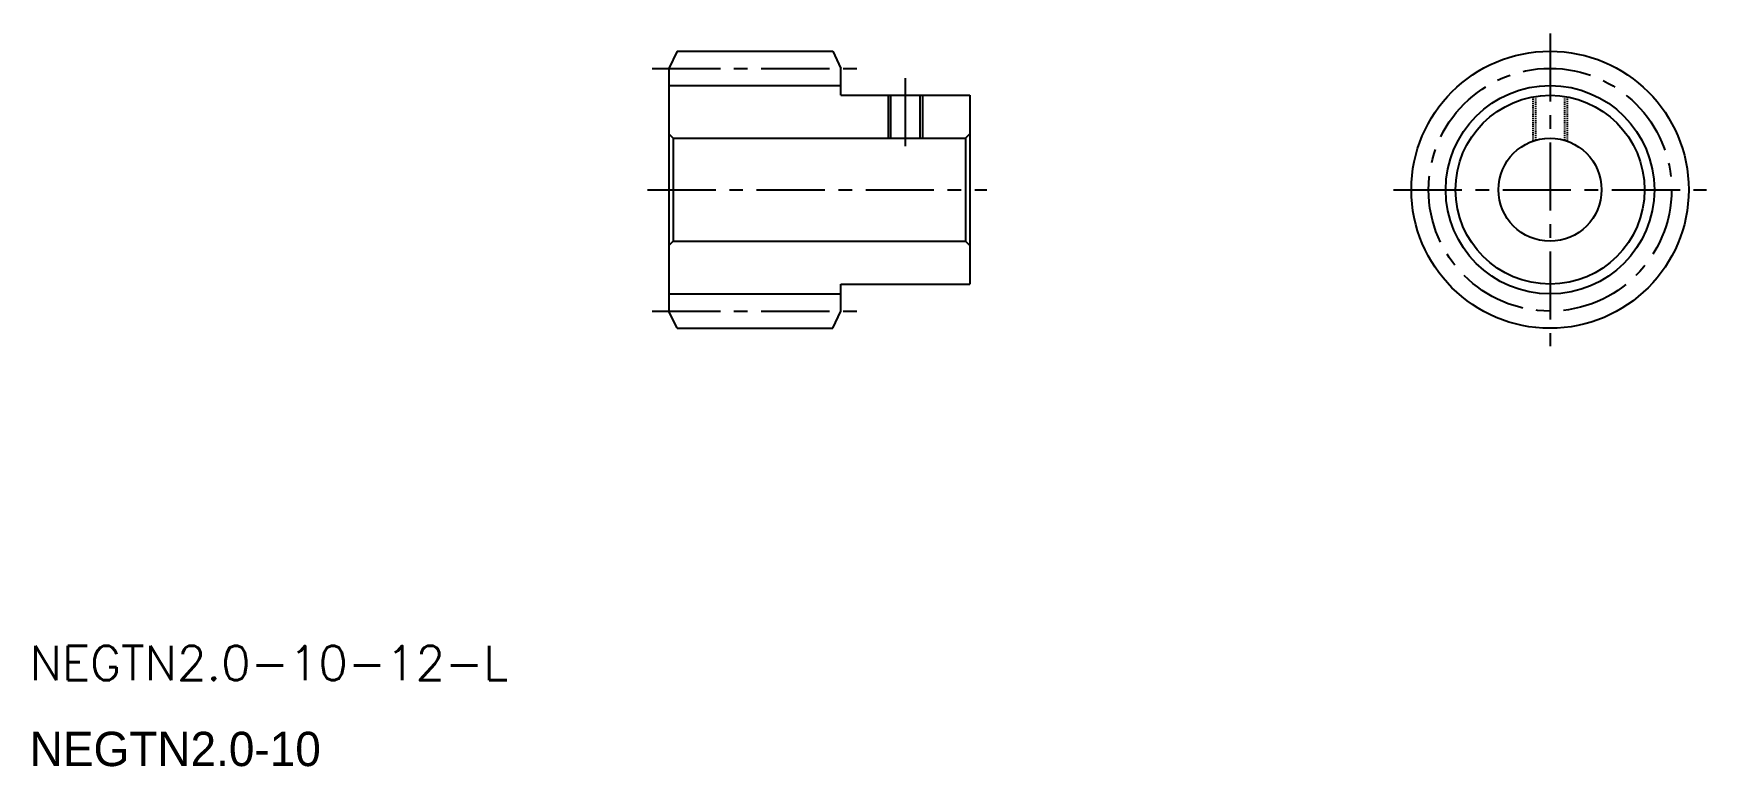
# Model space of a CAD drawing. Extents: x -52 to 143, y 103 to 189.
import ezdxf

# ---------------------------------------------------------------- set-up
doc = ezdxf.new("R2010")
doc.units = 0
doc.header["$LTSCALE"] = 0.25
doc.linetypes.add('CENTER', pattern=[50.8, 31.75, -6.35, 6.35, -6.35])
doc.linetypes.add('DASHED', pattern=[0.75, 0.5, -0.25])
doc.layers.get('0').update_dxf_attribs({"linetype": 'CONTINUOUS'})
doc.layers.add('CENTER', color=1, linetype='CENTER')
doc.styles.add('MISUMI', font='txt.shx')

msp = doc.modelspace()

# ---------------------------------------------------------------- linework, layer by layer
at = {"color": 7, "linetype": 'CONTINUOUS'}
for p, q in [((23.24, 186.64), (22.3, 184.64)), ((23.24, 186.64), (41.36, 186.64)), ((41.36, 186.64), (42.3, 184.64)), ((22.3, 184.64), (22.3, 156.36)), ((42.3, 181.5), (42.3, 184.64)), ((42.3, 181.5), (57.3, 181.5)), ((48.1, 181.5), (48.1, 176.5)), ((51.5, 181.5), (51.5, 176.5)), ((57.3, 181.5), (57.3, 159.5)), ((22.3, 177), (22.3, 164)), ((22.3, 177), (22.8, 176.5)), ((22.8, 176.5), (56.8, 176.5)), ((22.8, 176.5), (22.8, 164.5)), ((56.8, 176.5), (57.3, 177)), ((56.8, 176.5), (56.8, 164.5)), ((22.3, 172.75), (22.3, 172.75)), ((22.3, 170.5), (22.3, 170.5)), ((22.3, 164), (22.8, 164.5)), ((22.8, 164.5), (56.8, 164.5)), ((56.8, 164.5), (57.3, 164)), ((42.3, 159.5), (57.3, 159.5)), ((42.3, 156.36), (42.3, 159.5)), ((23.24, 154.36), (22.3, 156.36)), ((41.36, 154.36), (42.3, 156.36)), ((23.24, 154.36), (41.36, 154.36))]:
    msp.add_line(p, q, dxfattribs=at)
at = {"color": 3, "linetype": 'CONTINUOUS'}
for p, q in [((22.3, 182.64), (42.3, 182.64)), ((47.8, 181.5), (47.8, 176.5)), ((51.8, 181.5), (51.8, 176.5)), ((22.3, 158.36), (42.3, 158.36))]:
    msp.add_line(p, q, dxfattribs=at)
at = {"color": 3, "linetype": 'DASHED'}
for p, q in [((122.85, 181.31), (122.85, 176.15)), ((123.15, 181.36), (123.15, 176.25)), ((126.55, 181.36), (126.55, 176.25)), ((126.85, 181.31), (126.85, 176.15))]:
    msp.add_line(p, q, dxfattribs=at)
at = {"color": 7, "linetype": 'CONTINUOUS'}
for radius in [16.14, 11, 6]:
    msp.add_circle((124.85, 170.5), radius, dxfattribs=at)
at = {"color": 3, "linetype": 'CONTINUOUS'}
msp.add_circle((124.85, 170.5), 12.14, dxfattribs=at)
at = {"layer": 'CENTER', "color": 1, "linetype": 'CENTER'}
for p, q in [((124.85, 188.71), (124.85, 152.28)), ((20.34, 184.64), (44.26, 184.64)), ((20.34, 184.64), (44.26, 184.64)), ((49.8, 183.5), (49.8, 174.5)), ((19.8, 170.5), (59.3, 170.5)), ((106.64, 170.5), (143.06, 170.5)), ((20.34, 156.36), (44.26, 156.36)), ((20.34, 156.36), (44.26, 156.36))]:
    msp.add_line(p, q, dxfattribs=at)
msp.add_circle((124.85, 170.5), 14.14, dxfattribs=at)

# ---------------------------------------------------------------- texts
at = {"color": 7, "linetype": 'CONTINUOUS', "style": 'MISUMI'}
msp.add_text('NEGTN2.0-10-12-L', height=4, dxfattribs=at).set_placement((-52.11, 113.35))
at = {"color": 7, "linetype": 'CONTINUOUS'}
msp.add_text('NEGTN2.0-10', height=4, dxfattribs=at).set_placement((-52.11, 103.35))

doc.saveas('drawing.dxf')
